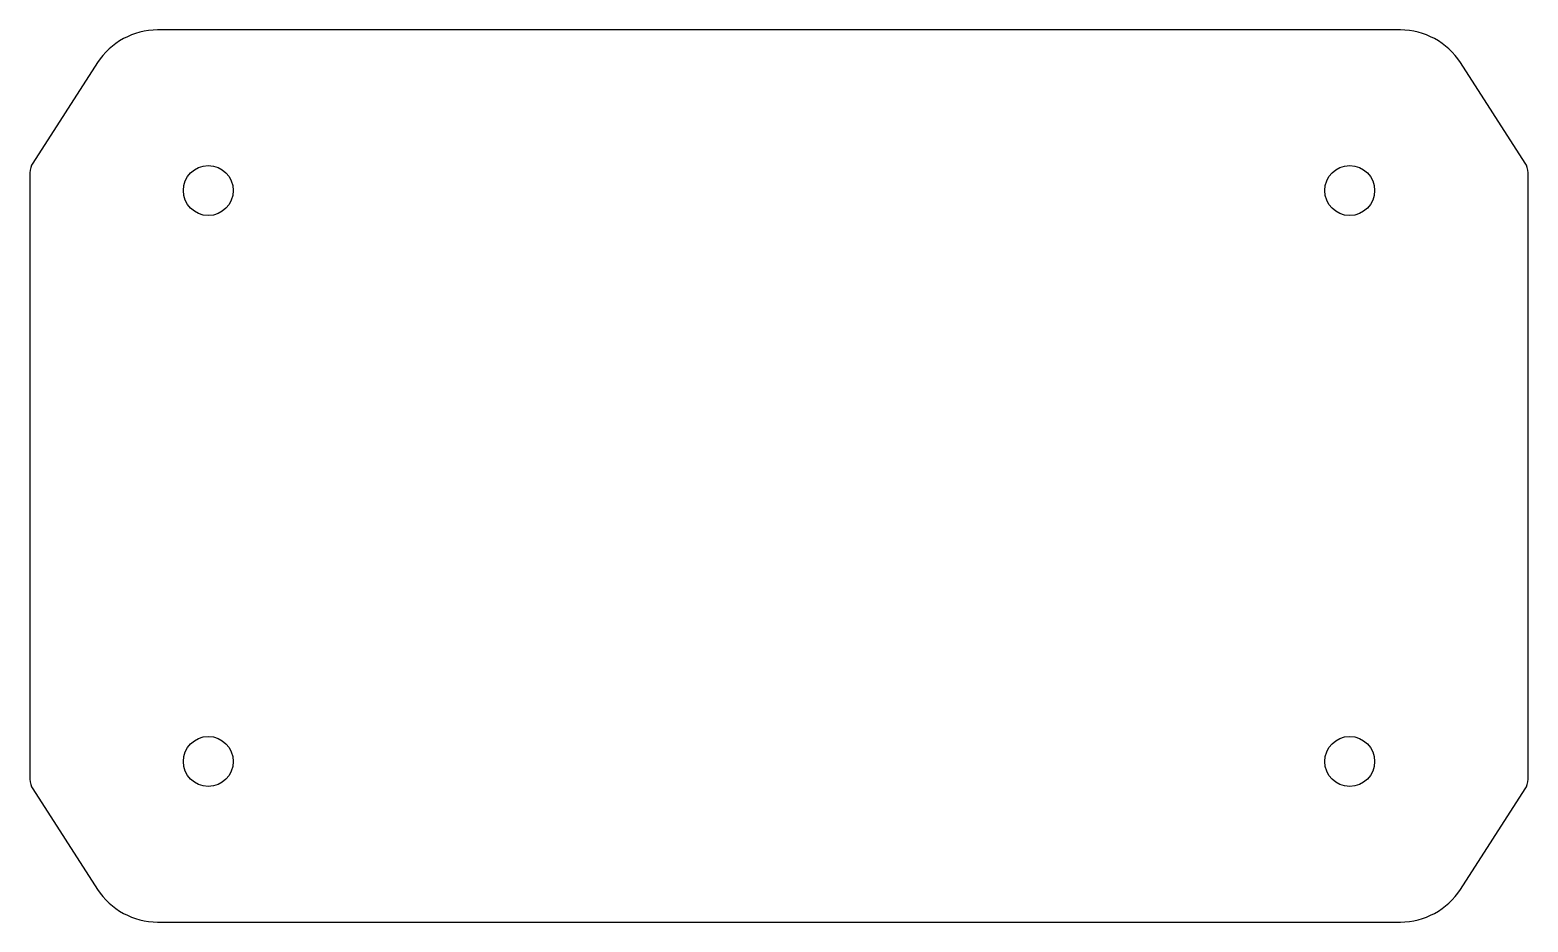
# Model space of a CAD drawing. Header units: millimetres. Extents: x -21 to 21, y -12.5 to 12.5.
import ezdxf

# ---------------------------------------------------------------- set-up
doc = ezdxf.new("R2010")
doc.units = ezdxf.units.MM
doc.layers.get('0').update_dxf_attribs({"linetype": 'CONTINUOUS'})

msp = doc.modelspace()

# ---------------------------------------------------------------- linework, layer by layer
msp.add_lwpolyline([(20.92, -8.771, 0.144313), (21, -8.5), (21, 8.5, 0.144313), (20.92, 8.771), (19.104, 11.585, 0.254677), (17.423, 12.5), (-17.423, 12.5, 0.254677), (-19.104, 11.585), (-20.92, 8.771, 0.144313), (-21, 8.5), (-21, -8.5, 0.144313), (-20.92, -8.771), (-19.104, -11.585, 0.254677), (-17.423, -12.5), (17.423, -12.5, 0.254677), (19.104, -11.585)], format="xyb", close=True)
for centre in [(-16, 8), (16, 8), (-16, -8), (16, -8)]:
    msp.add_circle(centre, 0.7)

doc.saveas('drawing.dxf')
